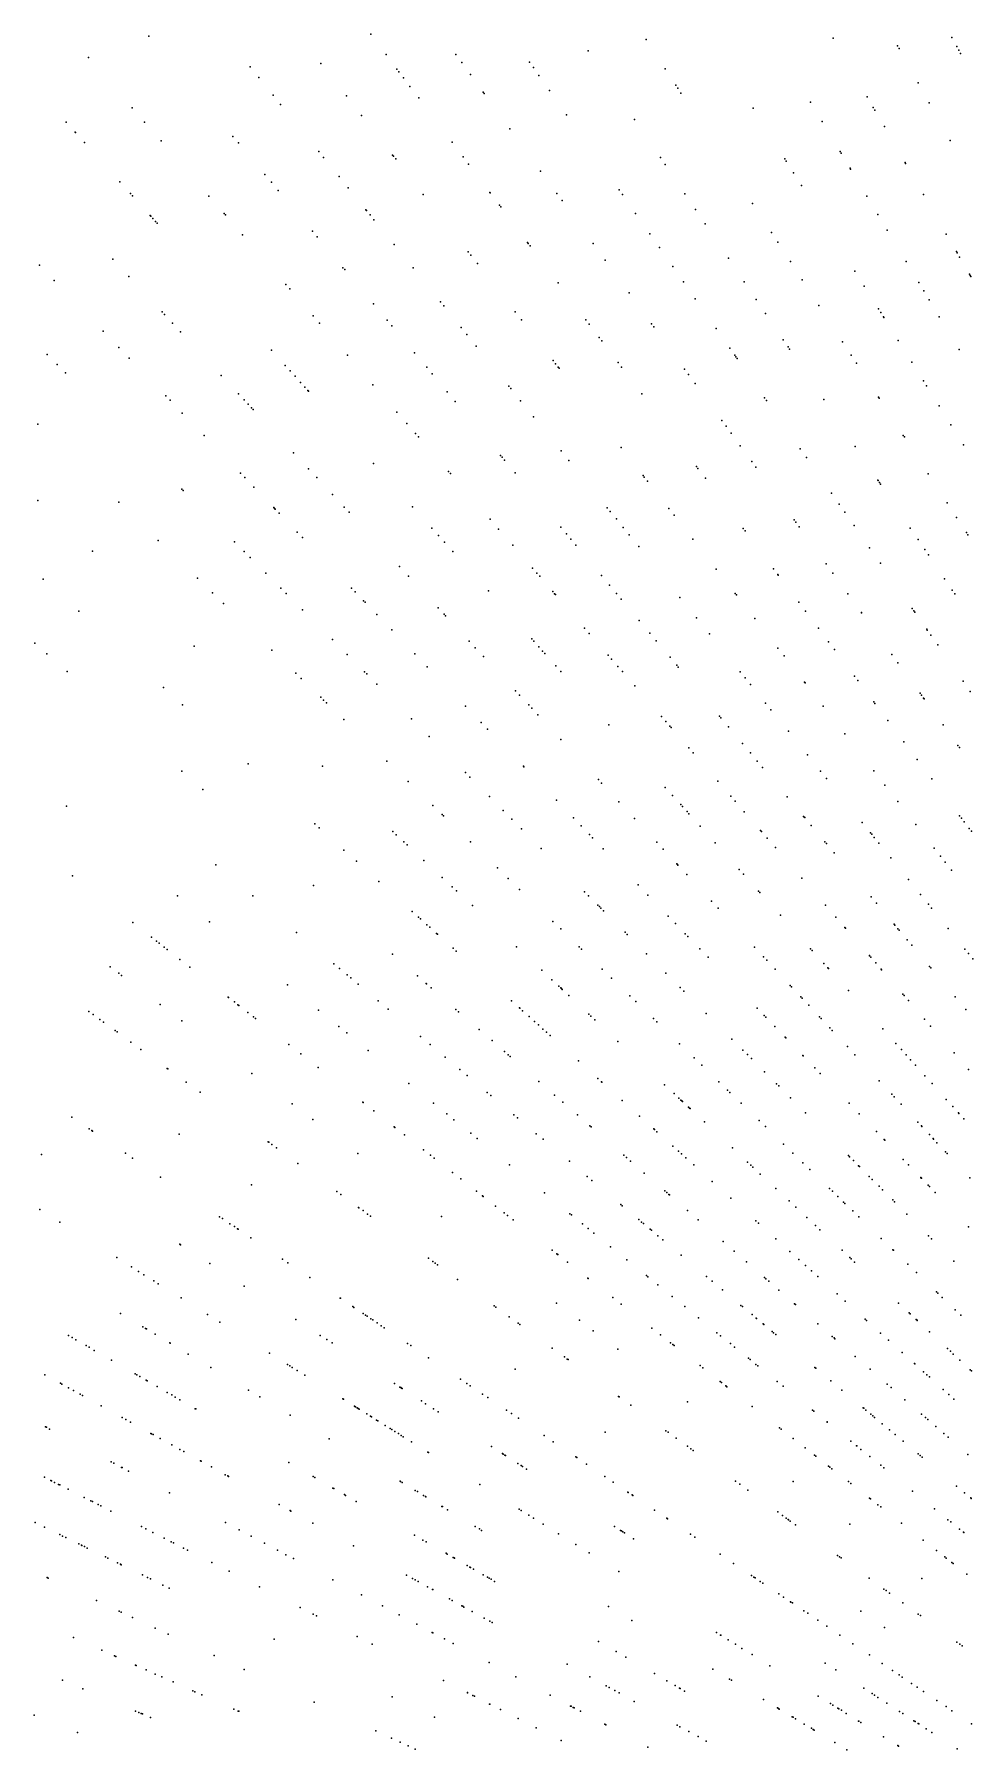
# Model space of a CAD drawing. Header units: metres. Extents: x -4327 to 4266, y -3886 to 3992.
# Drawn here: x -164.4 to -97.5, y 64 to 186.4 of the extents above; entities that cross this region are included whole.
import ezdxf

# ---------------------------------------------------------------- set-up
doc = ezdxf.new("R2010")
doc.units = ezdxf.units.M

msp = doc.modelspace()

# ---------------------------------------------------------------- linework, layer by layer
for p in [(-156.25, 186.22, -116.35), (-140.43, 186.36, -129.76), (-107.44, 186.09, -127.29), (-98.97, 186.13, -125.34), (-139.34, 184.91, 2098.26), (-134.36, 184.93, -131.06), (-124.92, 185.19, -120.89), (-120.79, 186, -120.18), (-102.85, 185.54, -125.04), (-102.74, 185.34, -128.83), (-98.62, 185.48, -129.44), (-98.49, 185.24, -124.58), (-98.35, 184.98, -127.99), (-160.56, 184.71, 2092.23), (-149.03, 184.04, -123.85), (-143.98, 184.28, -130.38), (-138.56, 183.87, -123.47), (-138.42, 183.68, -124.96), (-133.93, 184.34, -129.33), (-129.1, 184.37, -120.39), (-128.83, 183.99, -128.46), (-119.43, 183.9, -121.63), (-148.41, 183.28, 2095.27), (-138.09, 183.25, -131.06), (-137.63, 182.64, -124.74), (-133.32, 183.5, 2097.52), (-128.43, 183.41, -129.19), (-118.66, 182.72, -124.13), (-118.53, 182.52, -121.49), (-101.38, 182.89, -122.79), (-147.4, 182.02, -129.74), (-146.86, 181.36, -126.62), (-142.16, 181.96, -124.32), (-137.01, 181.82, 2094.66), (-132.41, 182.24, -128.83), (-132.34, 182.14, -120.26), (-127.69, 182.36, -125.39), (-118.31, 182.17, -121.73), (-109.06, 181.51, -127.16), (-105.02, 181.89, -125.65), (-104.58, 181.14, 2094.33), (-100.59, 181.47, -125.52), (-162.16, 180.1, 2101.57), (-157.44, 181.11, -118.75), (-156.56, 180.1, -129.48), (-141.08, 180.57, -123.37), (-126.47, 180.61, -119.95), (-121.61, 180.29, -132.21), (-113.15, 181.08, -123.67), (-108.23, 180.13, -129.33), (-104.47, 180.94, -131.75), (-161.52, 179.38, -123.74), (-161.49, 179.35, -122.72), (-155.38, 178.75, -127.01), (-150.26, 179.07, -121.61), (-130.5, 179.62, -120.78), (-103.79, 179.78, -131.53), (-99.1, 178.78, -127.19), (-160.84, 178.64, -124.05), (-149.87, 178.61, 2092.05), (-144.13, 177.99, 2096.53), (-143.79, 177.57, -123.01), (-138.87, 177.74, -129.32), (-138.81, 177.67, 2095.66), (-138.65, 177.47, -125.88), (-134.63, 178.66, 2100.87), (-133.84, 177.61, -122.72), (-119.76, 177.56, -124.04), (-110.9, 177.47, -126.91), (-106.95, 178, -128.58), (-106.88, 177.88, 2089.47), (-147.98, 176.35, -122.97), (-133.45, 177.09, 2093.29), (-128.31, 176.6, 2093.4), (-119.43, 177.07, -126.04), (-110.79, 177.31, -128.2), (-110.27, 176.47, -129.79), (-106.24, 176.81, -124.63), (-106.2, 176.74, 2099.4), (-102.31, 177.21, -130.6), (-102.28, 177.15, -131.18), (-158.32, 175.84, 2091.91), (-147.51, 175.8, -124.85), (-147.03, 175.22, -130.82), (-142.69, 176.21, -126.73), (-142.04, 175.4, -129.08), (-131.93, 175.07, -126.8), (-131.9, 175.04, 2090.79), (-122.72, 175.26, 2096.11), (-109.71, 175.57, -127.72), (-157.57, 175, -123.16), (-157.42, 174.83, -124.68), (-151.97, 174.82, 2099.26), (-140.77, 173.84, -122.96), (-136.68, 174.94, -123.93), (-131.25, 174.18, -120.66), (-131.16, 174.05, -121.97), (-127.15, 175.01, -130.71), (-126.78, 174.5, -122.89), (-122.48, 174.92, -132.39), (-118.03, 174.98, -129.74), (-117.27, 173.86, -128.12), (-113.19, 174.29, 2092.46), (-105.03, 174.8, -130.3), (-101, 174.94, -125.85), (-156.16, 173.44, 2094.04), (-156.12, 173.39, 2093.54), (-155.97, 173.22, 2101.86), (-155.78, 173.01, -127.64), (-155.67, 172.89, 2097.89), (-150.89, 173.58, -124.96), (-150.8, 173.48, -123.1), (-140.73, 173.79, -119.92), (-140.48, 173.48, 2096.4), (-140.2, 173.13, 2092.17), (-121.54, 173.58, -127.4), (-116.58, 172.84, -125.81), (-104.25, 173.51, -125.18), (-149.57, 172.06, -121.3), (-144.58, 172.31, -123.8), (-144.25, 171.91, -129.32), (-138.76, 171.36, 2092.41), (-129.24, 171.51, -129.44), (-129.19, 171.44, 2103.07), (-124.56, 171.44, -129.31), (-120.52, 172.12, -123.54), (-111.85, 172.23, -124.69), (-111.4, 171.54, -126.03), (-103.58, 172.38, -127.27), (-99.37, 172.11, -123.06), (-158.82, 170.31, 2099.88), (-133.48, 170.85, -127.95), (-133.29, 170.6, -123.5), (-129.06, 171.26, -121.56), (-123.7, 170.25, -122.5), (-119.84, 171.15, -129.37), (-114.92, 170.38, -119.03), (-110.49, 170.14, 2088.92), (-102.23, 170.14, -124.86), (-98.65, 170.87, 2090.96), (-98.59, 170.76, -125.54), (-98.42, 170.46, -122.33), (-164.06, 169.88, 2098.25), (-157.68, 169.09, 2095.28), (-142.41, 169.71, 2102.36), (-142.29, 169.58, -127.08), (-137.41, 169.69, -126.3), (-132.82, 170, 2090.9), (-118.89, 169.8, -125.86), (-105.89, 169.46, 2093.23), (-97.72, 169.25, -125.94), (-97.66, 169.16, 2094.41), (-97.62, 169.08, 2093.42), (-163.01, 168.8, -119.32), (-146.49, 168.52, -126.73), (-146.21, 168.19, -123.93), (-127.07, 168.62, 2091.12), (-121.99, 167.91, 2089.72), (-118.13, 168.7, 2096.91), (-113.79, 168.71, -130.97), (-109.65, 168.84, -127.41), (-105.23, 168.4, -122.36), (-101.33, 168.64, -121.53), (-100.98, 168.06, -126.34), (-155.32, 166.56, -122.29), (-140.23, 167.12, -127.63), (-135.46, 167.28, -124.67), (-135.22, 166.98, 2093.75), (-130.13, 166.56, -125.36), (-117.28, 167.49, -120.82), (-112.93, 167.43, -119.18), (-108.46, 167.02, -129.87), (-104.22, 166.78, -132.26), (-104.05, 166.52, -126.83), (-100.59, 167.41, 2094.16), (-155.15, 166.38, -123.28), (-154.57, 165.75, -129.95), (-144.54, 166.28, 2101.73), (-144.09, 165.76, -126.09), (-139.26, 165.96, -121.72), (-138.92, 165.56, -125.17), (-133.97, 165.43, -123.29), (-129.68, 165.99, -129.48), (-125.09, 166, -126.83), (-124.84, 165.67, -127.51), (-120.4, 165.71, -131.2), (-120.24, 165.5, 2094.53), (-115.79, 165.36, 2090.53), (-112.26, 166.43, -126.9), (-103.86, 166.21, -125.08), (-103.82, 166.15, -125.64), (-99.87, 166.2, -130.1), (-159.51, 165.18, -122.49), (-158.4, 164.02, 2097.89), (-154, 165.14, -126.86), (-133.58, 164.95, 2090.75), (-132.9, 164.12, -126.66), (-124.13, 164.73, -121.72), (-123.94, 164.48, -119.28), (-111, 164.56, -124.86), (-110.66, 164.06, 2097.18), (-106.78, 164.43, -130.92), (-102.8, 164.51, 2079.97), (-163.52, 163.52, -122.07), (-162.81, 162.81, 2097.15), (-157.66, 163.26, 2098.76), (-147.51, 163.83, -122.59), (-142.1, 163.47, -127.82), (-137.3, 163.63, -127.48), (-127.42, 163.09, -120.02), (-127.24, 162.86, 2092.57), (-122.79, 162.94, 2100.87), (-114.81, 163.96, -121.69), (-114.46, 163.47, -126.45), (-114.38, 163.35, -130.82), (-114.28, 163.22, -124.13), (-110.55, 163.9, -120.93), (-106.15, 163.46, -123.05), (-105.79, 162.9, -124.11), (-101.84, 162.97, 2097.72), (-98.46, 163.86, -123.33), (-162.21, 162.21, -116.97), (-151.09, 162.02, -121.15), (-146.54, 162.74, 2100.11), (-146.17, 162.34, 2094.89), (-145.83, 161.96, -121.97), (-136.43, 162.6, -123.86), (-136.04, 162.13, -124.9), (-127.06, 162.62, -126.39), (-127, 162.55, 2088.59), (-122.54, 162.61, -122.27), (-118.04, 162.47, -130.03), (-117.77, 162.09, -123.76), (-101, 161.64, -120.04), (-155.05, 160.56, 2096.15), (-149.87, 160.71, 2096.26), (-145.44, 161.52, -121.49), (-145.13, 161.18, -128.8), (-144.91, 160.94, -121.36), (-144.87, 160.89, -121.48), (-140.27, 161.36, -123.67), (-134.98, 160.86, -127.66), (-130.58, 161.25, 2089.22), (-130.44, 161.08, -120.5), (-121.1, 160.71, -125.21), (-117.29, 161.44, -131.53), (-112.34, 160.43, -125.75), (-104.2, 160.46, 2101.06), (-104.17, 160.41, -125.47), (-100.78, 161.28, -119.77), (-154.75, 160.25, -119.93), (-153.88, 159.34, -124.29), (-149.47, 160.29, -120.79), (-149.17, 159.97, -124.14), (-148.94, 159.71, -128.24), (-148.82, 159.59, -126.54), (-138.56, 159.4, -131.41), (-134.4, 160.17, 2093.59), (-129.74, 160.22, -126.26), (-112.2, 160.23, 2097.4), (-108.12, 160.3, -129.12), (-99.89, 159.86, -119.15), (-164.18, 158.55, 2099.88), (-137.86, 158.59, -121.55), (-128.82, 159.07, -131.42), (-115.38, 158.81, -120.81), (-115.08, 158.39, -125.4), (-114.73, 157.91, 2092.92), (-99.04, 158.5, -120.72), (-152.31, 157.73, -125.72), (-137.24, 157.88, -123.15), (-137.02, 157.63, -123.72), (-122.56, 156.87, -122.51), (-114.07, 157.01, 2093.27), (-109.79, 156.79, -125.72), (-105.87, 156.96, 2091.7), (-102.44, 157.74, -125.75), (-102.36, 157.63, -126.4), (-98.14, 157.06, 2097.09), (-145.94, 156.5, -120.84), (-140.23, 155.74, 2087), (-131.17, 156.32, -131.02), (-131.06, 156.19, -120.33), (-130.88, 155.98, 2096.64), (-126.85, 156.65, -118.36), (-126.29, 155.96, 2090.14), (-117.19, 155.52, -124.73), (-113.25, 155.87, -122.38), (-112.95, 155.47, -125.47), (-109.35, 156.17, -126.41), (-149.73, 155.05, -124.68), (-149.42, 154.73, 2095.99), (-144.86, 155.35, -131.84), (-144.28, 154.73, -122.07), (-134.89, 155.17, -126.69), (-134.75, 155.02, -121.22), (-130.13, 155.08, -129.36), (-121, 154.87, -131.55), (-120.92, 154.77, -130.39), (-120.69, 154.47, 2089.58), (-117.09, 155.38, -123.13), (-116.56, 154.68, -124.51), (-104.25, 154.56, -125.97), (-104.25, 154.55, -127.75), (-104.23, 154.52, 2097.48), (-104.14, 154.39, -126.28), (-104.06, 154.27, -127.82), (-100.66, 155.01, 2092.85), (-164.18, 153.1, -123.56), (-153.91, 153.91, -124.49), (-153.82, 153.82, 2097.25), (-148.77, 154.05, 2098.1), (-143.17, 153.53, 2090.49), (-107.57, 153.62, -119.26), (-158.41, 152.98, 2100.74), (-147.35, 152.59, -124.09), (-147.3, 152.53, -127.65), (-147.25, 152.49, -128.24), (-146.97, 152.19, 2084.04), (-142.33, 152.63, -121.02), (-141.98, 152.26, -125.32), (-137.44, 152.64, -121.22), (-123.56, 152.58, -125), (-123.34, 152.31, -130.57), (-122.91, 151.78, -126.15), (-119.16, 152.52, -125.17), (-118.79, 152.05, 2093.63), (-107.01, 152.83, -127.1), (-106.62, 152.26, -127.23), (-99.32, 152.94, -123.95), (-98.64, 151.89, -121.8), (-145.68, 150.85, -128.12), (-136.07, 151.12, -120.75), (-135.6, 150.59, -126.24), (-131.92, 151.76, -122.1), (-131.32, 151.06, 2096.72), (-126.88, 151.2, 2104.01), (-126.86, 151.19, -123.85), (-126.47, 150.72, -124.82), (-122.42, 151.17, -130.51), (-121.99, 150.64, -126.11), (-113.86, 151.1, -126.34), (-113.73, 150.93, -126.2), (-110.23, 151.72, -126.57), (-110.11, 151.56, -121.44), (-109.86, 151.21, 2090.41), (-105.95, 151.31, 2091.61), (-101.94, 151.13, -128.01), (-97.94, 150.81, -127.6), (-97.83, 150.64, -127.9), (-160.29, 149.48, 2101.85), (-155.59, 150.25, 2096.37), (-150.15, 150.15, -122.21), (-149.45, 149.45, -116.33), (-145.29, 150.45, -128.56), (-135.18, 150.13, -129.56), (-134.57, 149.46, -128.2), (-130.3, 149.9, 2092.6), (-126.16, 150.35, -130.6), (-126.15, 150.35, 2092.06), (-125.8, 149.92, -130.54), (-121.31, 149.81, 2091.64), (-117.46, 150.34, -126.2), (-104.84, 149.72, -127.76), (-101.39, 150.32, 2092.16), (-100.9, 149.59, -127.6), (-149.03, 149.03, -126.87), (-138.38, 148.39, 2101.23), (-128.88, 148.26, -123.42), (-115.8, 148.21, -126.2), (-111.7, 148.23, -125.85), (-107.95, 148.59, -120.2), (-104.07, 148.63, 2093.65), (-100.65, 149.23, -121.2), (-163.79, 147.48, -123.2), (-152.79, 147.55, -122.09), (-147.91, 147.91, -125.61), (-137.73, 147.7, -117.7), (-128.59, 147.92, -129.65), (-128.38, 147.69, -123.69), (-123.97, 147.74, 2092.63), (-123.39, 147.05, -128.49), (-111.39, 147.82, -122.58), (-111.36, 147.78, 2095.34), (-107.46, 147.91, 2096.29), (-99.49, 147.51, -124.22), (-151.71, 146.51, -117.13), (-150.93, 145.75, -113.4), (-146.85, 146.85, -124.71), (-146.47, 146.47, -117.72), (-141.81, 146.85, 2090.3), (-141.55, 146.58, -119.06), (-140.94, 145.95, -124.41), (-140.84, 145.84, 2087.68), (-132.04, 146.65, -128.99), (-127.44, 146.61, 2095.26), (-127.31, 146.45, -126.7), (-127.25, 146.38, -124.08), (-122.9, 146.47, -126.03), (-122.56, 146.06, -122.27), (-118.37, 146.17, -126.64), (-114.44, 146.47, 2091.76), (-114.35, 146.37, -125.65), (-109.9, 145.84, 2093.8), (-106.39, 146.43, -127.25), (-98.95, 146.71, -122.55), (-98.77, 146.43, -122.6), (-161.26, 145.2, 2092.03), (-145.3, 145.3, 2092.18), (-140, 144.97, -128.47), (-135.63, 145.45, -128.46), (-135.2, 144.98, -128.05), (-135.1, 144.88, -127.8), (-121.28, 144.53, -123.04), (-117.19, 144.72, -126.28), (-117.19, 144.72, -127.17), (-113.04, 144.68, -126.56), (-109.42, 145.21, -126.5), (-105.42, 145.1, -127.41), (-105.41, 145.09, -122.18), (-101.81, 145.4, -127.85), (-101.69, 145.23, -127.71), (-101.61, 145.12, -121.83), (-138.92, 143.86, -129.49), (-128.95, 143.22, -125.08), (-125.17, 144, -122.06), (-124.85, 143.62, -126.93), (-120.52, 143.63, -122.56), (-116.27, 143.59, -123.53), (-108.5, 143.98, -121.67), (-100.77, 143.91, -123.94), (-100.73, 143.85, 2092.64), (-100.48, 143.5, -127.21), (-164.4, 142.91, -116.97), (-163.54, 142.16, 2089.04), (-153.02, 142.7, -124.56), (-147.48, 142.42, 2087.46), (-143.17, 143.17, -124.61), (-142.11, 142.11, -120.83), (-137.28, 142.16, -119.11), (-133.4, 143.06, -123.35), (-132.97, 142.59, -122.94), (-128.8, 143.05, -123.59), (-128.44, 142.65, 2095.23), (-128.17, 142.35, -121.81), (-128.02, 142.18, -124.47), (-123.49, 142.06, 2092.3), (-120.06, 143.09, 2101.97), (-111.39, 142.57, -127.35), (-110.95, 142.01, -119.07), (-107.77, 143.01, -122.57), (-107.35, 142.46, -127.9), (-103.25, 142.1, 2093.14), (-99.98, 142.79, -122.84), (-162.09, 140.9, -117.9), (-145.78, 140.78, -120.94), (-140.87, 140.87, -128.84), (-136.4, 141.24, -129.58), (-132.38, 141.96, -130.24), (-127.23, 141.31, -124.44), (-126.87, 140.9, -124.82), (-123.25, 141.78, -120.62), (-122.8, 141.26, 2093.4), (-122.48, 140.9, -120.59), (-119.08, 141.92, -126.36), (-118.6, 141.34, -126.58), (-118.49, 141.21, -119.63), (-114.08, 140.88, 2091.66), (-102.82, 141.52, -124.56), (-155.22, 139.76, -129.01), (-145.39, 140.4, -124.24), (-140.72, 140.72, -126.4), (-140, 140, -123.79), (-121.59, 139.87, -125.37), (-113.73, 140.45, -127.2), (-113.34, 139.96, -127.65), (-109.48, 140.13, -128.24), (-109.44, 140.08, -121.39), (-105.92, 140.56, -127.8), (-105.68, 140.25, 2092.64), (-98.18, 140.21, 2094.52), (-153.85, 138.53, -128.19), (-144, 139.06, 2096.97), (-143.79, 138.85, -124.52), (-143.58, 138.66, -116.77), (-133.68, 138.43, -124.6), (-130.1, 139.52, -124.41), (-129.81, 139.2, 2102.9), (-129.16, 138.51, -121.02), (-112.26, 138.63, -122.24), (-108.15, 138.43, -122.22), (-104.54, 138.73, -122.41), (-104.46, 138.62, -123.02), (-101.24, 139.35, 2093.68), (-101.15, 139.22, -123.39), (-100.99, 139, -124.19), (-100.94, 138.94, 2101.49), (-97.66, 139.47, -123.78), (-97.66, 139.47, -123.78), (-142.36, 137.47, -122.99), (-137.53, 137.53, -123.24), (-132.56, 137.27, -123.85), (-128.94, 138.27, -127), (-128.5, 137.8, -124.34), (-123.44, 137.09, -119.87), (-119.69, 137.69, -126.05), (-119.37, 137.32, -127.19), (-115.54, 137.7, -122.46), (-115.45, 137.59, -122.22), (-111.88, 138.16, -122.68), (-103.55, 137.41, 2091.43), (-99.6, 137.09, -123.61), (-136.27, 136.27, -121.37), (-132.09, 136.78, -124.44), (-126.87, 136.05, -121.6), (-119.1, 137, 2094.65), (-119.01, 136.91, 2093.15), (-114.92, 136.95, 2089.37), (-110.64, 136.63, -125.91), (-106.61, 136.46, -123.16), (-102.39, 135.87, -123.11), (-117.73, 135.44, -121.11), (-117.44, 135.1, -126.59), (-113.92, 135.76, -122.16), (-113.35, 135.09, -126.88), (-109.28, 134.95, -123.79), (-101.45, 134.63, -123.54), (-101.45, 134.63, -123.54), (-98.54, 135.62, -123.97), (-98.43, 135.48, 2091.31), (-153.91, 133.79, 2088.07), (-149.17, 134.31, 2090.64), (-143.86, 134.15, 2096.79), (-139.28, 134.5, -130.06), (-133.68, 133.68, -124.76), (-129.54, 134.15, -124.09), (-129.5, 134.1, -124.64), (-112.87, 134.51, -121.88), (-112.48, 134.05, -122.75), (-108.34, 133.78, -122.44), (-104.53, 133.8, -123.57), (-152.41, 132.49, 2091.27), (-137.76, 133.04, -123.26), (-133.35, 133.35, 2096.28), (-124.19, 133.18, -125.23), (-123.96, 132.93, -125.72), (-119.42, 132.63, -126.49), (-115.68, 133.07, -120.83), (-107.91, 133.26, -122.95), (-103.75, 132.79, -124.05), (-100.4, 133.24, -124.22), (-162.14, 131.3, 2089.11), (-136, 131.33, -127), (-131.97, 131.97, -125.67), (-130.99, 130.99, -124.14), (-127.19, 131.71, -117.85), (-122.73, 131.61, -122.16), (-118.91, 132.06, 2090.21), (-118.31, 131.4, -127.95), (-118.18, 131.26, -126.93), (-114.75, 132.01, -121.55), (-114.44, 131.65, -121.79), (-110.73, 131.96, -117.91), (-102.84, 131.62, -123.95), (-144.41, 130.03, -125.37), (-144.1, 129.75, -116.58), (-135.34, 130.69, 2091.3), (-135.24, 130.6, -124.96), (-130.36, 130.36, -125.46), (-125.97, 130.45, -125.44), (-125.42, 129.88, -121.28), (-121.62, 130.42, -126.69), (-117.86, 130.9, -126.73), (-117.73, 130.75, -127.02), (-116.94, 129.87, 2096.23), (-113.78, 130.89, -122.36), (-109.55, 130.56, 2099.59), (-109.53, 130.53, -122.31), (-109.47, 130.47, 2084.05), (-109.01, 129.91, -123.43), (-105.37, 130.12, -124.25), (-101.55, 129.98, -124.65), (-98.42, 130.6, -119.43), (-98.29, 130.44, 2097.15), (-98.1, 130.18, -124.73), (-138.85, 129.48, -123.07), (-138.61, 129.25, -120.81), (-138.06, 128.75, -126.06), (-137.83, 128.53, -118.27), (-133.31, 128.74, -125.37), (-129.68, 129.68, 2102.77), (-124.83, 129.26, -126.48), (-124.61, 129.03, -120.78), (-120.02, 128.71, -120.88), (-120.02, 128.71, -120.88), (-115.86, 128.68, -118.38), (-112.62, 129.56, -121.39), (-112.56, 129.49, 2099.5), (-112.14, 129.01, -122.42), (-108.04, 128.75, -119.54), (-107.92, 128.62, -121.08), (-104.77, 129.38, 2093.39), (-104.69, 129.29, -124.02), (-104.51, 129.06, 2102.7), (-104.19, 128.66, -124.26), (-97.73, 129.7, -125.11), (-97.58, 129.5, -120.05), (-142.34, 128.16, 2090.74), (-141.45, 127.36, -117.14), (-136.65, 127.42, -128.04), (-128.28, 128.28, -125.78), (-123.85, 128.25, -120.61), (-119.58, 128.23, -126.15), (-111.56, 128.33, 2094.86), (-107.37, 127.95, -123.95), (-103.34, 127.61, -125.22), (-100.23, 128.29, -119.58), (-99.78, 127.71, -125.13), (-99.46, 127.3, -120.02), (-161.7, 126.33, 2101), (-151.47, 127.1, 2095.44), (-135.33, 126.2, 2095.34), (-131.38, 126.88, -125.31), (-130.63, 126.14, -122.41), (-118.6, 127.18, -121.69), (-118.55, 127.13, 2098.81), (-118.52, 127.09, -123.17), (-117.88, 126.41, -117.06), (-114.15, 126.77, -121.61), (-113.84, 126.43, -122.26), (-109.67, 126.16, -122.92), (-99.01, 126.73, -120.57), (-154.22, 124.89, 2090.85), (-148.83, 124.88, 2095.51), (-144.52, 125.63, 2090.25), (-139.85, 125.92, -118.24), (-134.63, 125.54, 2097.44), (-134.32, 125.26, -123.37), (-129.81, 125.35, -124.53), (-125.18, 125.18, -126.35), (-124.89, 124.89, -119.06), (-121.36, 125.67, -118.32), (-120.66, 124.94, -121.55), (-112.76, 125.23, -122.78), (-112.76, 125.23, -122.36), (-112.67, 125.13, -122.97), (-102.07, 126.05, -125.37), (-101.21, 124.98, -120.57), (-137.47, 123.78, 2094.6), (-133.17, 124.19, -124.35), (-124.23, 124.23, 2093.64), (-124.12, 124.12, -126.3), (-124.01, 124.01, -120.88), (-123.83, 123.83, -126.87), (-116.12, 124.52, -122.5), (-115.65, 124.02, -121.73), (-107.99, 124.23, -125.1), (-104.74, 124.82, -124.4), (-104.35, 124.36, -120.2), (-100.65, 124.3, -124.61), (-100.42, 124, -120.99), (-157.41, 122.98, 2092.49), (-151.93, 123.03, 2096.15), (-137.02, 123.37, -121.39), (-136.87, 123.24, -121.69), (-136.42, 122.83, -122.15), (-136.22, 122.65, -122.11), (-127.45, 123.07, -126.16), (-126.88, 122.53, -120.73), (-119.21, 123.45, 2100), (-118.7, 122.91, -118.61), (-111.21, 123.51, 2089.9), (-107.26, 123.38, -123.68), (-106.6, 122.63, -123.76), (-106.56, 122.58, -123.44), (-103.1, 122.87, -125.24), (-103.04, 122.8, -117.07), (-102.82, 122.53, -120.06), (-102.73, 122.43, -119.82), (-99.25, 122.56, -122.59), (-156.08, 121.94, -85.54), (-156.08, 121.94, -82.99), (-155.72, 121.66, -84.07), (-155.52, 121.51, -81.43), (-155.17, 121.24, -85.05), (-145.73, 122.28, 2089.11), (-135.73, 122.21, -126.19), (-135.67, 122.16, -123.21), (-130.03, 121.25, -125.72), (-125.57, 121.26, -121.17), (-122.29, 122.29, -121.31), (-122.13, 122.13, 2099.41), (-117.99, 122.18, -122.21), (-117.81, 121.99, -122.58), (-113.05, 121.23, -122.73), (-102.16, 121.75, 2099.99), (-101.84, 121.37, -120.41), (-154.96, 121.07, -79.89), (-154.04, 120.35, -79.42), (-143.06, 120.04, -123.68), (-138.88, 120.73, -116.88), (-134.55, 121.15, -123.2), (-134.33, 120.95, -121.85), (-125.39, 121.09, -126.28), (-120.75, 120.75, -119.64), (-116.95, 121.11, -120.44), (-116.37, 120.51, 2106.6), (-112.41, 120.54, 2101.55), (-112.18, 120.3, -123.18), (-109.06, 121.12, -118.48), (-108.94, 120.99, -119.58), (-108.1, 120.06, -121.67), (-104.86, 120.63, 2096.67), (-104.85, 120.62, -123.12), (-104.76, 120.51, -118.76), (-104.41, 120.11, -123.99), (-98.05, 121.08, -120.16), (-97.8, 120.77, -121.48), (-97.49, 120.39, 2092.27), (-159.02, 119.83, -89.37), (-158.41, 119.37, 2184.76), (-158.2, 119.21, 2099.17), (-153.34, 119.8, -80.29), (-142.66, 119.71, 2095.74), (-142.12, 119.25, -120.55), (-141.86, 119.04, -125.57), (-137.1, 119.18, -122.31), (-128.23, 119.58, -126.15), (-127.51, 118.9, 2091.25), (-123.92, 119.67, -121.4), (-123.25, 119.02, -121.86), (-119.38, 119.38, -120.63), (-111.59, 119.66, -123.92), (-107.82, 119.75, -118.89), (-107.78, 119.7, -118.98), (-104.03, 119.67, -119.83), (-103.99, 119.62, 2094.26), (-100.56, 119.84, 2097.42), (-100.48, 119.75, -120.7), (-150.6, 117.66, -45.72), (-150.57, 117.64, 2098.32), (-146.38, 118.54, -121.23), (-141.33, 118.59, -124.37), (-136.47, 118.64, -121.76), (-136.45, 118.61, -124.47), (-136.12, 118.33, -128.58), (-127.02, 118.45, -120.7), (-126.88, 118.32, -121.41), (-126.83, 118.27, -121.5), (-126.78, 118.22, -121.17), (-126.29, 117.77, 2098.91), (-126.29, 117.77, -121.69), (-121.94, 117.76, -122.25), (-118.35, 118.35, -122.65), (-118.1, 118.1, -120.16), (-110.5, 118.49, -123.13), (-110.42, 118.41, -117.84), (-109.75, 117.69, -118.33), (-109.66, 117.59, 2094.09), (-106.36, 118.13, -123.84), (-102.47, 117.88, -120.46), (-102.38, 117.78, -119.41), (-98.75, 117.68, -121.31), (-160.55, 116.64, -117.26), (-160.23, 116.42, -121.3), (-155.46, 117.15, -124.38), (-150.16, 117.32, -123.82), (-149.91, 117.12, -122), (-149.9, 117.11, -124.79), (-149.84, 117.07, -124.44), (-149.19, 116.56, 2091.7), (-144.15, 116.73, -121.97), (-139.9, 117.39, 2094.05), (-139.19, 116.8, -118.63), (-134.35, 116.79, 2093.95), (-134.16, 116.62, -118.7), (-130.38, 117.39, -120.79), (-129.83, 116.9, -120.98), (-129.79, 116.87, 2094.98), (-129.6, 116.69, -123.6), (-129.14, 116.28, -126.18), (-124.88, 116.46, 2089.53), (-124.72, 116.3, -122.13), (-121.52, 117.35, -119.19), (-116.5, 116.5, -123.66), (-112.87, 116.88, -123.76), (-112.36, 116.35, -120.17), (-109.18, 117.08, 2099.91), (-102.08, 117.43, -119.6), (-97.99, 116.78, -122), (-159.75, 116.06, -118.43), (-159.49, 115.87, -123.26), (-158.67, 115.28, -97.45), (-158.53, 115.18, -97.23), (-153.9, 115.97, -97.59), (-148.79, 116.25, -44.52), (-148.64, 116.13, -124.03), (-142.7, 115.56, 2092.21), (-142.14, 115.11, -128.44), (-132.7, 115.35, -119.78), (-128.75, 115.92, 2091.84), (-128.47, 115.68, -120.98), (-128.16, 115.39, 2096.17), (-127.9, 115.16, 2105.98), (-124.44, 116.04, 2096.11), (-120.25, 116.13, -122.5), (-120.01, 115.89, 2097.88), (-112.25, 116.24, -118.28), (-111.61, 115.58, -124.48), (-108.42, 116.27, 2100.49), (-108.31, 116.15, -124.01), (-107.69, 115.48, -119.46), (-107.51, 115.29, -118.99), (-103.91, 115.41, 2097.51), (-100.92, 116.09, -119.84), (-100.49, 115.6, -120.68), (-157.55, 114.46, -118.1), (-156.82, 113.93, -125.65), (-146.28, 114.29, 2089.02), (-140.61, 113.86, -125.15), (-136.87, 114.85, -126.64), (-136.19, 114.28, 2091.21), (-131.78, 114.56, 2094.48), (-127.63, 114.92, -122.15), (-122.8, 114.51, -122.34), (-118.41, 114.34, 2098.81), (-114.66, 114.66, -123.79), (-113.88, 113.88, -117.75), (-110.87, 114.81, -118.44), (-110.85, 114.78, 2093.18), (-110.83, 114.77, -118.94), (-106.43, 114.13, -119.41), (-102.97, 114.36, -118.55), (-102.58, 113.92, -120.92), (-145.42, 113.61, -122.51), (-144.17, 112.64, -117.61), (-135.11, 113.37, -120.3), (-130.9, 113.79, -123.21), (-130.62, 113.55, -121.12), (-130.48, 113.42, 2101.4), (-125.62, 113.11, -121.2), (-117.36, 113.34, -123.29), (-116.81, 112.8, -118.46), (-113.56, 113.56, -118.36), (-113.28, 113.28, -118.89), (-109.61, 113.51, 2100.08), (-109.58, 113.48, 2099.58), (-108.76, 112.63, 2099.17), (-105.89, 113.55, -119.21), (-102.23, 113.54, -119.97), (-101.92, 113.19, -120.55), (-101.57, 112.8, -121.21), (-98.82, 113.68, 2096.6), (-154.96, 112.58, 2090.74), (-154.91, 112.55, -128.77), (-153.59, 111.59, 2097.43), (-148.91, 112.21, -128.15), (-137.71, 111.51, -120.44), (-134.07, 112.5, -120.08), (-133.56, 112.07, -120.6), (-128.44, 111.65, -121.74), (-124.23, 111.86, -122.08), (-123.96, 111.61, -119.6), (-123.95, 111.6, -118.76), (-119.47, 111.41, -123.44), (-115.59, 111.62, -123.23), (-112.34, 112.34, 2099.25), (-111.48, 111.48, 2098.34), (-108.36, 112.21, -120.31), (-104.17, 111.7, 2093.94), (-104.15, 111.69, -120.46), (-100.9, 112.06, 2098.84), (-100.39, 111.49, -120.61), (-97.79, 112.49, -120.63), (-152.61, 110.88, -125.37), (-141, 110.16, 2091.11), (-132.12, 110.86, -118.05), (-131.86, 110.65, -121.16), (-127.33, 110.68, -121.66), (-126.73, 110.16, -118.47), (-122.49, 110.29, -122.73), (-118.79, 110.78, 2100.48), (-118.46, 110.46, 2094.5), (-118.3, 110.31, -123.49), (-118.25, 110.27, -123.16), (-118.2, 110.22, -123.25), (-114.97, 111.02, -123.54), (-114.81, 110.87, -118.44), (-111.33, 111.33, -119.65), (-110.49, 110.49, -121.19), (-103.26, 110.73, -119.69), (-103.08, 110.54, -120.83), (-99.38, 110.37, 2099.25), (-161.76, 109.11, 2092.17), (-146.03, 110.04, -40.38), (-144.56, 108.93, -120.59), (-140.98, 110.15, 2104.41), (-140.21, 109.54, -125.53), (-135.95, 110.09, -125.43), (-135.01, 109.33, -119.75), (-130.22, 109.27, -122.02), (-129.96, 109.05, -121.64), (-125.69, 109.26, 2094.14), (-121.26, 109.18, 2095.16), (-117.76, 109.81, -123.62), (-117.69, 109.75, 2095.83), (-117.65, 109.71, -118.42), (-114.01, 110.1, -119.5), (-109.42, 109.42, -119.48), (-106.31, 110.09, -120.04), (-105.58, 109.33, -120.96), (-102.6, 110.02, 2093.85), (-98.91, 109.85, -117.38), (-98.51, 109.4, -116.12), (-98.47, 109.37, -117.39), (-98.13, 108.98, -117.24), (-160.52, 108.27, -121.8), (-160.33, 108.14, 2098.36), (-160.27, 108.1, 2097.61), (-154.09, 107.89, -129.28), (-138.76, 108.41, -125.1), (-138.71, 108.37, -125.19), (-138.03, 107.84, -120.31), (-134.5, 108.92, -120.69), (-133.3, 107.95, -121.15), (-128.62, 107.92, 2096.79), (-124.8, 108.49, -122.85), (-124.7, 108.4, -122.61), (-120.24, 108.27, 2107.3), (-120.19, 108.22, 2091.51), (-120.01, 108.06, -123.01), (-116.63, 108.76, -124.39), (-112.73, 108.87, -119.78), (-112.28, 108.43, 2092.69), (-104.36, 108.07, -119.56), (-101.4, 108.74, 2101.5), (-101.15, 108.47, -121.92), (-101.12, 108.44, 2095.76), (-100.58, 107.86, -120.97), (-157.93, 106.52, -121.14), (-147.74, 107.34, -122.67), (-147.7, 107.31, -124.09), (-147.48, 107.15, -124.05), (-147.16, 106.92, 2098.88), (-141.34, 106.51, -121.64), (-136.67, 106.78, -125.36), (-132.83, 107.57, -121.57), (-128.13, 107.52, -119.38), (-118.87, 107.03, -123.78), (-118.47, 106.67, -119.52), (-118.26, 106.48, -118.23), (-114.63, 106.9, 2086.12), (-110.98, 107.17, -119.66), (-110.32, 106.54, -120.03), (-103.81, 107.5, -120.54), (-103.76, 107.45, -121.03), (-100.32, 107.58, -117.47), (-100.28, 107.53, -117.15), (-100.04, 107.28, -121.93), (-99.43, 106.62, -121.45), (-99.31, 106.5, -117.72), (-163.91, 106.44, -129.59), (-157.42, 106.18, 2097.92), (-145.62, 105.8, -116.68), (-136.17, 106.39, -121.07), (-135.91, 106.18, -118.05), (-130.54, 105.71, -121.83), (-126.26, 105.95, -122.31), (-122.38, 106.38, -122.96), (-122.19, 106.22, 2093.75), (-121.9, 105.96, -117.95), (-117.96, 106.21, -117.52), (-117.39, 105.7, -118.97), (-113.55, 105.89, -118.8), (-113.32, 105.67, -119.63), (-113.17, 105.53, -119.48), (-113.17, 105.53, -119.07), (-109.61, 105.85, -120.87), (-109.11, 105.37, 2095.27), (-106.36, 106.36, -121.33), (-106.27, 106.27, -119.48), (-106, 106, -119.97), (-105.63, 105.63, 2095.18), (-105.57, 105.57, -116.71), (-102.45, 106.09, -116.99), (-102.08, 105.71, 2093.35), (-102.07, 105.7, 2093.1), (-155.42, 104.83, -125.78), (-148.93, 104.28, 2097.89), (-134.6, 105.16, 2104.33), (-134, 104.69, -121.08), (-124.98, 104.87, -122.88), (-124.65, 104.59, -118.42), (-120.92, 105.11, 2101.65), (-116.07, 104.51, -119.24), (-112.64, 105.04, -119.59), (-104.87, 104.87, 2096.26), (-104.65, 104.65, -121.53), (-104.17, 104.17, 2098.59), (-101.2, 104.79, -117.25), (-101.18, 104.77, -122.01), (-101.15, 104.75, -117.33), (-100.66, 104.24, -118.2), (-100.57, 104.15, -118.75), (-97.7, 104.77, 2089.6), (-142.86, 103.79, 2090.56), (-142.57, 103.58, -124.47), (-132.89, 103.82, 2091.71), (-132.46, 103.49, -120.8), (-132.41, 103.45, -120.89), (-128.04, 103.69, -121.98), (-122.59, 102.86, -122.45), (-119.46, 103.85, -118.94), (-119.31, 103.72, -118.79), (-119.17, 103.59, -119.05), (-119.12, 103.55, -122.83), (-114.75, 103.32, -119.09), (-111.54, 104.01, -120.3), (-110.58, 103.12, -121.15), (-107.7, 104, 2099.92), (-107.5, 103.81, -120.54), (-107.12, 103.44, -116.8), (-106.7, 103.03, -121.52), (-106.61, 102.95, -117.29), (-103.92, 103.92, -121.21), (-103.19, 103.19, -117.32), (-103.06, 103.06, -117.96), (-100.17, 103.73, 2103.31), (-164.04, 102.51, -122.57), (-162.62, 101.62, -127.9), (-151.21, 101.99, -121.22), (-151.01, 101.86, -127.77), (-141.3, 102.66, -124.51), (-141.27, 102.64, -120.22), (-140.98, 102.43, -38.68), (-140.65, 102.19, -119.56), (-140.44, 102.04, -119.94), (-135.39, 102.02, -122.67), (-131.52, 102.75, -122.03), (-130.91, 102.28, -119.25), (-130.67, 102.09, -117.53), (-130.27, 101.78, 2093.23), (-126.22, 102.21, -123.44), (-126.12, 102.13, -123.2), (-122.49, 102.78, -122.62), (-121.31, 101.79, -118.86), (-121.11, 101.62, -123.31), (-117.84, 102.44, 2093.43), (-117.08, 101.78, -118.97), (-112.95, 101.7, -118.95), (-110.1, 102.67, 2095.35), (-109.33, 101.95, -116.86), (-106.05, 102.41, -118.26), (-105.62, 101.99, -121.77), (-102.19, 102.19, -117.88), (-150.48, 101.5, 2094.4), (-150.16, 101.29, -127.49), (-149.93, 101.13, -128.33), (-149.89, 101.1, -125.79), (-148.98, 100.49, -99.68), (-125.32, 101.48, -118.31), (-124.93, 101.16, -123.56), (-124.51, 100.83, -123.84), (-120.98, 101.51, 2101.83), (-120.5, 101.11, 2093.6), (-120.4, 101.03, -118.77), (-119.94, 100.64, 2099.17), (-112.78, 101.54, 2096.26), (-111.54, 100.43, -120.53), (-108.71, 101.38, -116.73), (-108.39, 101.07, -117.29), (-104.01, 100.44, -117.8), (-100.64, 100.64, -118.18), (-100.42, 100.42, -118.57), (-97.8, 101.27, -119.25), (-154.04, 100.04, -125.57), (-153.99, 100, -126.12), (-127.5, 99.61, 2092.25), (-127.16, 99.35, -117.31), (-127.11, 99.31, -117.4), (-127.09, 99.29, -119.54), (-123.32, 99.86, -118.83), (-119.59, 100.35, -118.92), (-118.29, 99.26, -119.49), (-115.3, 100.23, -119.16), (-114.5, 99.54, 2095.77), (-110.53, 99.52, -120.24), (-106.81, 99.6, -121.53), (-103.18, 99.64, 2092.34), (-103.14, 99.6, 2091.34), (-158.55, 99.08, 2103.96), (-157.49, 98.41, -68.68), (-156.99, 98.1, -26.48), (-151.91, 98.65, -123.98), (-146.72, 98.97, 2095.29), (-146.34, 98.71, -96.65), (-136.31, 99.04, -120.25), (-135.99, 98.8, -120.8), (-135.83, 98.69, -121.08), (-135.67, 98.57, 2094.3), (-126.4, 98.75, -118.62), (-122.16, 98.92, 2107.4), (-113.62, 98.77, -119.56), (-109.89, 98.95, -120.89), (-109.41, 98.52, -120.49), (-109.41, 98.51, -116.52), (-108.98, 98.13, -119.22), (-106.26, 99.09, -117.72), (-106.15, 98.99, -121.45), (-105.91, 98.76, -121.45), (-102.11, 98.61, -117.47), (-101.51, 98.02, -118.47), (-98.83, 98.83, -118.52), (-156.61, 97.86, 2091.11), (-155.9, 97.42, -104.07), (-155.59, 97.22, -103.21), (-149.45, 97.05, -123.4), (-144.78, 97.66, -121.51), (-134.23, 97.52, -118.69), (-124.95, 97.62, -123.12), (-124.92, 97.6, 2094.51), (-120.77, 97.8, -119.44), (-120.66, 97.71, -119.21), (-119.95, 97.14, -119.98), (-116.48, 97.74, -120.07), (-116.08, 97.4, -119.53), (-115.33, 96.77, -119.15), (-112.33, 97.65, -121.68), (-112.24, 97.57, -121.44), (-112.04, 97.39, -121.76), (-111.31, 96.76, -117.38), (-108.54, 97.73, -121.13), (-153.96, 96.2, -66.24), (-142.61, 96.19, -42.74), (-142.59, 96.18, -120.92), (-141.7, 95.58, -46.95), (-141.63, 95.53, -115.57), (-131.62, 95.63, -122.25), (-131.51, 95.55, -121.59), (-127.17, 95.83, -122.67), (-123.17, 96.23, -118.25), (-122.56, 95.75, -119.27), (-118.93, 96.31, -119.63), (-118.03, 95.58, 2098.01), (-114.02, 95.67, -116.48), (-113.92, 95.59, 2102), (-110.19, 95.79, -117.24), (-110.12, 95.73, -121.69), (-107.16, 96.49, -117.09), (-106.59, 95.97, -117.25), (-102.78, 95.84, -118.38), (-100.08, 96.64, -118.5), (-99.98, 96.55, 2094.39), (-99.66, 96.24, -119.18), (-158.27, 95.1, 2103.91), (-152.07, 95.02, -129.61), (-151.19, 94.47, -29.78), (-145.77, 94.66, -80.99), (-140.98, 95.09, -46.31), (-140.81, 94.98, -102.25), (-140.69, 94.9, -120.7), (-140.43, 94.72, -44.94), (-140.29, 94.63, -43.62), (-139.98, 94.42, -78.01), (-130.55, 94.85, -117.31), (-129.92, 94.4, 2091.59), (-129.79, 94.3, -116.89), (-125.55, 94.61, -108.04), (-117.05, 94.79, -120.28), (-113.23, 95.01, -121.37), (-112.94, 94.76, -120.25), (-112.91, 94.74, 2099.58), (-112.44, 94.35, -117.08), (-112.39, 94.3, -117.16), (-108.54, 94.35, -118.75), (-105.15, 94.68, -118.01), (-105.06, 94.6, -116.99), (-102.03, 95.15, -118.04), (-101.94, 95.06, -118.19), (-101.52, 94.67, -118.49), (-101.47, 94.63, -117.78), (-101.45, 94.6, 2090.15), (-98.74, 95.35, -119.52), (-98.34, 94.97, -115.93), (-162, 93.53, -121.4), (-161.72, 93.37, -122.8), (-161.47, 93.22, -121.88), (-156.69, 94.15, -63.45), (-156.49, 94.03, -63.36), (-156.43, 94, -62.78), (-155.8, 93.61, -61.87), (-144.03, 93.53, -81.28), (-143.57, 93.24, -80.68), (-139.68, 94.22, -42.45), (-139.47, 94.07, -121.04), (-124.56, 93.86, -107.19), (-120.37, 94.04, 2094.19), (-119.77, 93.57, -119.35), (-115.73, 93.72, -121.2), (-115.47, 93.51, -116.81), (-111.79, 93.8, 2095.17), (-111.69, 93.72, -120.66), (-111.54, 93.59, -116.54), (-107.52, 93.46, -117.63), (-107.38, 93.35, 2092.17), (-107.32, 93.29, -117.94), (-104.06, 93.7, -117.43), (-103.49, 93.18, -117.96), (-100.58, 93.79, -119.22), (-160.73, 92.8, 2101.57), (-160.52, 92.68, -58.94), (-160.15, 92.46, -108.19), (-154.77, 93, -29.76), (-154.74, 92.98, -59.26), (-153.45, 92.2, 2105.65), (-147.66, 92.27, -28.89), (-143.19, 92.99, -79.9), (-137.81, 92.95, -117.82), (-137.58, 92.8, -43.26), (-136.31, 91.94, -121.18), (-127.48, 92.62, -122.35), (-126.62, 91.99, -118.41), (-126.41, 91.84, -118.75), (-126.35, 91.8, -118.42), (-122.8, 92.54, -119.93), (-119.05, 93.01, -120.51), (-118.89, 92.89, -119.14), (-118.79, 92.81, -119.31), (-114.77, 92.94, -116.75), (-114.48, 92.7, 2098.34), (-113.49, 91.91, -121.93), (-113.37, 91.8, -117.8), (-105.87, 92.03, -118.3), (-102.53, 92.32, -118.69), (-99.29, 92.59, -115.51), (-99.08, 92.4, -119.27), (-98.88, 92.2, -115.79), (-163.67, 90.72, -110.85), (-158.93, 91.76, -107.63), (-157.24, 90.78, -55.13), (-157.11, 90.71, -54.76), (-156.9, 90.59, -122.13), (-151.84, 91.23, -27.41), (-146.36, 91.46, -80.65), (-146.21, 91.36, 2095.67), (-146.03, 91.25, -79.1), (-145.67, 91.03, 2101.99), (-145.14, 90.69, -80.77), (-130.12, 91.11, -109.17), (-116.94, 91.37, -119.44), (-116.74, 91.21, 2094.02), (-112.95, 91.46, -121.21), (-112.82, 91.36, 2100.74), (-108.74, 91.24, -117.86), (-108.69, 91.2, -117.15), (-104.81, 91.11, 2092.65), (-101.64, 91.52, -115.47), (-101.61, 91.49, 2094.79), (-100.99, 90.93, -115.36), (-100.75, 90.72, -116.11), (-100.58, 90.57, -119.42), (-98.41, 91.77, -115.37), (-97.66, 91.07, 2098.76), (-97.58, 91, -115.16), (-162.56, 90.11, -109.55), (-162.47, 90.06, -104.23), (-161.98, 89.79, -104.71), (-161.63, 89.59, 2092.61), (-156.46, 90.33, -53.78), (-156.38, 90.29, -53.22), (-155.67, 89.88, -122.89), (-154.95, 89.46, -121.9), (-149.15, 89.62, 2101.06), (-138.73, 90.09, -124.86), (-138.35, 89.84, -122.97), (-138.29, 89.81, -123.48), (-138.23, 89.77, -123.15), (-138.18, 89.73, -123.66), (-134.03, 90.41, -119.43), (-133.57, 90.09, 2098.32), (-133.34, 89.94, -117.19), (-133.33, 89.93, -121.81), (-115.51, 90.24, -120.5), (-115.5, 90.24, -116.13), (-115.4, 90.16, -116.29), (-115.1, 89.92, -116.77), (-115.05, 89.89, -116.85), (-115.03, 89.87, -121.61), (-111.44, 90.24, 2091.59), (-111.01, 89.9, -117.56), (-107.61, 90.29, -117.68), (-106.82, 89.63, -118.51), (-103.6, 90.06, -118.74), (-103.31, 89.8, -119.19), (-99.6, 89.68, -119.03), (-161.17, 89.34, -122.91), (-160.99, 89.24, -52.83), (-159.66, 88.5, -54.45), (-154.63, 89.28, -33.95), (-154.38, 89.13, -125.04), (-154.04, 88.93, -33.52), (-152.95, 88.3, -32.09), (-152.9, 88.28, -32.37), (-148.35, 89.14, 2103.64), (-142.43, 89, -76.37), (-142.38, 88.97, -75.9), (-141.58, 88.47, -49.9), (-141.57, 88.46, -51.68), (-141.52, 88.43, -81), (-141.4, 88.36, -56.35), (-141.33, 88.31, -50.9), (-141.26, 88.27, -53.67), (-136.82, 88.85, -46.92), (-136.52, 88.65, -51.57), (-135.95, 88.29, -52.04), (-132.45, 89.34, -88.73), (-132.08, 89.09, -117.15), (-130.75, 88.19, -122.18), (-122.75, 89.18, -119.28), (-122.7, 89.15, -120.17), (-122.7, 89.15, -119.76), (-121.88, 88.55, 2096.85), (-117.83, 88.79, -116.51), (-113.21, 88.45, -115.76), (-108.92, 88.2, -118.45), (-105.3, 88.36, 2088.48), (-105.26, 88.33, -115.49), (-105.11, 88.19, -118.81), (-102.32, 88.94, -115.73), (-99.2, 89.32, -120), (-98.83, 88.99, -115.67), (-163.63, 87.01, -110.46), (-163.57, 86.97, -124.59), (-158.16, 87.67, -52.33), (-157.9, 87.53, -36.78), (-157.58, 87.35, -51.93), (-146.19, 87.84, -88.72), (-140.72, 87.93, -60.14), (-140.45, 87.76, -120.39), (-140.38, 87.72, -54.43), (-140.02, 87.49, -55.7), (-139.92, 87.43, -54.46), (-139.4, 87.1, -81), (-135.62, 88.07, -51.62), (-130.39, 87.95, -117.38), (-129.9, 87.62, -117.74), (-111.28, 86.94, 2093.24), (-108.82, 88.12, -118.21), (-107.88, 87.36, -118.1), (-107.87, 87.35, -118.49), (-104.76, 87.91, 2095.29), (-104.62, 87.79, -118.4), (-104.49, 87.67, -115.53), (-103.95, 87.22, -117.89), (-101.13, 87.91, -120.19), (-100.85, 87.66, -119.85), (-100.7, 87.54, -120.07), (-100.13, 87.04, -116.03), (-163.35, 86.85, -109.04), (-156.11, 86.54, -35.56), (-156.06, 86.5, -82.91), (-155.96, 86.45, 2097.43), (-155.45, 86.17, -35.51), (-154.63, 85.71, -83.44), (-143.39, 86.16, 2103.61), (-139.04, 86.88, -54.41), (-138.92, 86.81, -58.66), (-138.71, 86.68, -126.86), (-138.46, 86.52, -54.09), (-138.46, 86.52, -57.97), (-138.25, 86.39, -77.49), (-138.11, 86.3, -52.96), (-137.53, 85.94, -75.78), (-137.52, 85.93, -121.71), (-128.06, 86.38, -118.6), (-127.42, 85.94, -119.2), (-123.71, 86.62, -103.79), (-119.38, 86.73, -120.09), (-119.22, 86.62, -119.53), (-118.64, 86.19, -120.81), (-111.15, 86.84, -117.38), (-110.29, 86.17, -117.9), (-106.19, 85.99, 2093.55), (-103.42, 86.78, -116.01), (-103.02, 86.45, 2095.69), (-102.46, 85.98, -119.71), (-99.55, 86.54, 2091.09), (-99.23, 86.26, -115.87), (-158.95, 84.51, -83.05), (-154.05, 85.39, -33.29), (-153.77, 85.24, -123.75), (-152.57, 84.57, -78.41), (-152.53, 84.55, -78.5), (-146.27, 84.45, 2094.95), (-136.35, 85.2, 2094.09), (-136.31, 85.18, -77.05), (-131.81, 85.6, -118.36), (-131.04, 85.1, -118.75), (-130.98, 85.06, -118.02), (-130.87, 84.99, -118.19), (-130.81, 84.95, -118.27), (-125.81, 84.86, 2096.26), (-125.73, 84.81, -118.96), (-117.84, 85.62, -115.67), (-117.59, 85.43, -116.07), (-117.43, 85.32, -116.3), (-109.44, 85.5, 2092.65), (-108.77, 84.98, -119), (-108.67, 84.91, -118.76), (-105.78, 85.66, -119.3), (-105.76, 85.64, 2102.6), (-105.46, 85.4, -115.96), (-104.82, 84.88, -115), (-101.39, 85.08, -116.01), (-101.24, 84.95, -116.23), (-101.1, 84.83, -115.68), (-97.83, 85.04, 2091.24), (-163.71, 83.42, -127.69), (-158.75, 84.41, -35.41), (-158.2, 84.11, -56.12), (-158.17, 84.1, -34.87), (-157.7, 83.85, -55.4), (-151.79, 84.14, -32.12), (-150.81, 83.59, -124.2), (-150.63, 83.5, -124.05), (-150.58, 83.47, -119.37), (-144.54, 83.45, -122.87), (-144.41, 83.38, 2096.88), (-129.93, 84.38, -94.07), (-129.71, 84.24, -118.35), (-129.61, 84.17, -93.26), (-129.33, 83.99, -92.83), (-125.03, 84.33, -119.63), (-123.73, 83.46, -119.59), (-107.77, 84.2, -118.56), (-107.67, 84.12, -118.71), (-107.53, 84.01, -114.69), (-104.05, 84.26, -119.56), (-103.84, 84.09, -115.32), (-163.25, 83.18, -57.39), (-163.2, 83.15, -57.59), (-162.98, 83.04, -125.79), (-162.7, 82.9, -56.86), (-162.62, 82.86, -125.95), (-162.01, 82.55, -55.97), (-154.79, 82.3, -34.92), (-143.14, 82.64, -75.6), (-143.07, 82.6, -75.78), (-142.31, 82.17, -76.47), (-142.23, 82.11, -76.09), (-138.33, 83.12, -80.85), (-138.3, 83.1, -85.28), (-138.18, 83.03, -81.2), (-137.25, 82.47, 2100.41), (-137.1, 82.38, -65.28), (-136.66, 82.11, -68.44), (-136.52, 82.03, -65.61), (-136.5, 82.02, -68.88), (-132.65, 82.89, 2097.17), (-123.14, 83.06, 2099.5), (-122.09, 82.35, -115.64), (-122.06, 82.33, -119.69), (-121.79, 82.15, -120.1), (-121.73, 82.11, -116.6), (-114.42, 83.13, -117.3), (-114.11, 82.91, -117.38), (-113.54, 82.49, -117.05), (-110.29, 83.11, -118.54), (-106.36, 83.1, -119.09), (-106.18, 82.96, -114.77), (-101.78, 82.42, -116.07), (-98.65, 82.77, -116.65), (-98.07, 82.29, -116.73), (-160.87, 81.97, -55.04), (-160.39, 81.72, 2103.81), (-160.28, 81.67, -54.62), (-159.87, 81.46, -39.62), (-159.69, 81.37, -125.86), (-158.96, 80.99, 2098.43), (-146.97, 81.47, -123.85), (-146.19, 81.03, -126.31), (-146.13, 81, -126.4), (-141.46, 81.67, 2097.4), (-135.35, 81.33, -68.81), (-135.32, 81.31, -68.9), (-134.95, 81.09, -67.39), (-129.85, 81.14, -91.26), (-129.69, 81.04, -89.13), (-120.18, 81.06, -116.54), (-111.39, 80.93, 2091.97), (-104.84, 81.91, -115.98), (-104.79, 81.87, -115.67), (-104.25, 81.45, -116.08), (-104.05, 81.29, -115.99), (-100.22, 81.16, -116.44), (-97.63, 81.93, -116.98), (-97.61, 81.9, -114.79), (-164.38, 80.17, 2097.04), (-163.7, 79.84, -119.34), (-156.79, 79.89, -78.06), (-156.47, 79.72, 2092.64), (-150.8, 80.18, -126.02), (-150.78, 80.17, -120.06), (-149.82, 79.66, 2104.67), (-144.56, 80.13, -125.04), (-132.97, 79.89, -71.36), (-132.68, 79.72, -69.07), (-132.52, 79.62, -70.71), (-129.16, 80.71, -88.21), (-128.82, 80.5, -122.67), (-128.14, 80.07, -123.66), (-123.04, 79.9, -120.34), (-122.61, 79.62, -120.18), (-122.55, 79.58, -120.66), (-119.32, 80.48, -120.17), (-119.27, 80.45, -116.7), (-111.06, 80.69, -118.35), (-110.8, 80.5, -118.72), (-110.65, 80.4, -115.47), (-110.64, 80.38, -118.95), (-110.5, 80.28, -114.92), (-110.13, 80.02, -114.29), (-106.26, 80.07, -115.59), (-102.56, 80.13, -116.23), (-99.26, 80.38, -115.57), (-99.06, 80.22, 2093.37), (-98.42, 79.7, -117.13), (-162.62, 79.32, -120.25), (-162.41, 79.21, -82.17), (-162.18, 79.1, -119.64), (-161.26, 78.65, -123.38), (-161.07, 78.56, -113.27), (-161.05, 78.55, -52.6), (-160.86, 78.46, -52.43), (-160.66, 78.36, -112.58), (-155.98, 79.47, -37.36), (-155.16, 79.06, -36.87), (-154.66, 78.8, -75.42), (-154.51, 78.73, -75.79), (-153.79, 78.36, -35.66), (-148.97, 79.21, -73.42), (-148.02, 78.7, -122.71), (-141.66, 78.52, 2094.5), (-137.31, 79.28, -118.6), (-136.71, 78.93, -117.01), (-136.47, 78.79, -116.14), (-127.03, 79.38, -123.28), (-125.81, 78.61, -91.41), (-122.44, 79.51, -120.82), (-122.34, 79.45, -120.18), (-121.68, 79.02, -120.73), (-117.63, 79.34, -116.76), (-117.31, 79.13, -117.23), (-101.03, 78.93, -116.9), (-98.15, 79.48, -114.91), (-98.12, 79.46, 2092.44), (-159.36, 77.73, -126.84), (-159.19, 77.64, -110.48), (-159.19, 77.64, -110.48), (-158.5, 77.3, -75.94), (-158.28, 77.2, 2084.83), (-158.23, 77.17, -77.86), (-153.5, 78.21, -74.63), (-151.76, 77.33, 2098.35), (-147.08, 78.2, 2094.64), (-146.48, 77.88, -122.55), (-145.94, 77.6, -123.78), (-135.06, 77.98, -82.65), (-134.98, 77.93, -82.82), (-134.56, 77.69, -81.59), (-134.49, 77.65, -81.22), (-134.46, 77.63, 2097.01), (-124.85, 78.01, 2097.09), (-115.5, 77.91, -117.88), (-114.55, 77.26, -118.07), (-107.13, 77.83, -115.94), (-106.98, 77.72, -116.15), (-106.88, 77.65, -115.15), (-100.08, 78.19, -117.47), (-99.47, 77.72, -114.98), (-99.38, 77.64, -115.12), (-98.98, 77.33, -115.29), (-98.88, 77.26, -115.43), (-163.52, 76.25, -53.71), (-163.44, 76.21, -54.01), (-156.72, 76.44, -76.1), (-156.35, 76.26, -42.21), (-156.35, 76.25, -75.8), (-156.13, 76.15, -42.15), (-150.53, 76.7, 2095.45), (-143.13, 76.1, 2096.24), (-137.88, 76.43, -119.81), (-137.44, 76.19, 2106.9), (-137.27, 76.09, -71.58), (-137.04, 75.96, -71.56), (-133.55, 77.1, -75.05), (-133.36, 76.99, 2095.35), (-133.32, 76.97, -118.06), (-133.11, 76.85, -84.71), (-132.41, 76.45, -74.31), (-132.11, 76.27, -70.98), (-131.98, 76.2, -70.71), (-131.85, 76.13, -84.23), (-131.6, 75.98, 2099.01), (-122.73, 76.69, 2094.26), (-113.28, 76.41, -117.93), (-113.11, 76.29, 2090.3), (-113.01, 76.22, -119.08), (-112.65, 75.98, -81.6), (-112.64, 75.98, -84.03), (-104.88, 76.2, 2091.49), (-101.11, 76.19, -115.32), (-97.9, 76.49, -116.04), (-155.25, 75.72, 2085.61), (-154.8, 75.5, -40.8), (-148.37, 75.6, 2093.89), (-141.1, 75.02, -118.59), (-136.37, 75.59, -113.74), (-136.02, 75.4, -113.45), (-136.01, 75.39, -74.65), (-134.82, 74.73, -81.26), (-112.45, 75.85, -79.55), (-111.33, 75.09, -118.35), (-110.98, 74.86, -114.65), (-103.82, 75.43, -116.76), (-103.67, 75.32, -116.97), (-103.42, 75.14, -116.94), (-159.99, 74.61, -52.76), (-158.37, 73.85, -113.28), (-158.24, 73.79, -51.36), (-145.47, 74.12, 2096.4), (-144.54, 73.65, 2097.74), (-144.31, 73.53, 2094.5), (-139.6, 74.23, 2104.32), (-138.41, 73.59, 2086.37), (-134.62, 74.62, -81.68), (-133.94, 74.24, 2099.42), (-133.86, 74.2, -77.93), (-133.78, 74.15, -77.57), (-133.19, 73.83, -77.23), (-123.46, 74.18, -94.93), (-110.48, 74.52, -119.14), (-110.46, 74.5, 2094.02), (-110.35, 74.44, -115.14), (-109.54, 73.88, -118.9), (-109.26, 73.7, -115.13), (-105.48, 73.86, -88.5), (-102.47, 74.45, -115.62), (-101.37, 73.65, -114.88), (-101.22, 73.54, -115.09), (-157.43, 73.41, -50.89), (-155.8, 72.65, -44.21), (-154.87, 72.22, -51.58), (-137.14, 72.92, 2097.76), (-136.06, 72.34, -80.81), (-136, 72.31, 2095.85), (-132.34, 73.36, -72.42), (-131.94, 73.14, -72.21), (-131.77, 73.04, -74.35), (-121.81, 73.19, -91.46), (-115.77, 72.34, -107.08), (-108.53, 73.2, -115.76), (-107.9, 72.78, -116.23), (-103.79, 72.68, -87.08), (-103.79, 72.68, -87.08), (-161.64, 71.97, 2094.79), (-159.61, 71.06, 2095.73), (-147.32, 71.85, 2104.63), (-141.39, 72.04, 2096.75), (-140.33, 71.5, 2096.09), (-135.16, 71.87, -81.13), (-134.55, 71.54, -77.59), (-124.18, 71.7, 2091.59), (-115.47, 72.15, -94.95), (-115.46, 72.15, -108.35), (-114.94, 71.82, -108.72), (-114.42, 71.5, -92.79), (-113.95, 71.2, -97.9), (-106.96, 72.15, -116.75), (-106.03, 71.52, -116.49), (-98.61, 71.64, -115.98), (-98.4, 71.49, -116.25), (-98.25, 71.38, -116.45), (-158.71, 70.66, -109.29), (-158.61, 70.62, -109.48), (-157.22, 70, -82.84), (-157.16, 69.97, -51.22), (-151.6, 70.69, 2103.36), (-131.99, 70.18, 2096.68), (-126.42, 70.07, 2108.3), (-122.93, 70.97, 2087.18), (-122.24, 70.58, -114.49), (-113.23, 70.76, 2098.51), (-111.95, 69.96, 2092.84), (-108.01, 70.14, 2096.3), (-104.86, 70.73, -114.7), (-103.94, 70.11, -114.82), (-162.41, 68.94, 2088.81), (-156.45, 69.66, -52.92), (-155.81, 69.37, -80.27), (-155.34, 69.16, 2094.86), (-154.53, 68.8, -112.69), (-154.53, 68.8, -112.69), (-149.45, 69.69, 2102.54), (-135.23, 68.9, 2096.51), (-130.09, 69.17, 2098.83), (-124.8, 69.18, -109.31), (-120.2, 69.4, 2091.4), (-119.31, 68.89, -107.1), (-118.72, 68.54, -111.57), (-116.03, 69.72, -85.77), (-114.84, 69, -84.69), (-114.7, 68.92, -84.48), (-107.26, 69.66, -116.87), (-103.21, 69.62, -115.4), (-102.74, 69.3, -116.01), (-102.51, 69.14, -119.21), (-101.85, 68.7, 2092.9), (-160.96, 68.32, 2097.47), (-153.11, 68.17, -106.83), (-152.98, 68.11, -53.35), (-152.48, 67.89, -52.58), (-144.47, 67.37, 2106.23), (-138.9, 67.74, 2102.83), (-133.53, 68.04, -80.79), (-133.52, 68.03, -84.94), (-133.15, 67.84, 2095.93), (-133.03, 67.78, -83.88), (-127.63, 67.86, 2091.76), (-123.63, 68.53, -112.25), (-123.42, 68.41, 2091.75), (-123.02, 68.19, -107.86), (-122.72, 68.03, -111.55), (-121.63, 67.42, -106.65), (-118.4, 68.36, -107.23), (-118.36, 68.34, -107.69), (-118.04, 68.15, -106.55), (-112.41, 67.54, -92.09), (-108.51, 67.8, -117.18), (-105.26, 68.35, -117.61), (-104.66, 67.97, -118.36), (-104.5, 67.86, -118.57), (-104.49, 67.86, -118.94), (-104.25, 67.7, 2098.07), (-101.45, 68.43, -116.19), (-100.99, 68.12, -116.42), (-100.04, 67.48, 2094.78), (-164.43, 66.43, 2085.98), (-157.21, 66.73, -108.34), (-156.97, 66.63, -110.14), (-156.8, 66.56, -83.02), (-156.72, 66.52, -82.64), (-156.13, 66.27, -80.5), (-150.19, 66.87, 2096.31), (-149.89, 66.73, -112.17), (-149.83, 66.71, -112.26), (-135.89, 66.28, 2104.33), (-131.96, 67.23, -84.48), (-131.94, 67.23, -82.98), (-131.17, 66.83, -84.51), (-129.92, 66.2, 2093.43), (-126.17, 67.08, -109.46), (-126.14, 67.07, 2100.65), (-125.98, 66.98, -106.85), (-125.92, 66.95, -110.24), (-125.46, 66.71, -107.62), (-111.42, 66.95, -89.81), (-111.34, 66.9, -89.95), (-111.29, 66.87, -89.6), (-110.37, 66.32, 2095.8), (-110.3, 66.28, -89.95), (-110.13, 66.17, -89.8), (-107.63, 67.26, -80.42), (-107.47, 67.15, -108.77), (-107.11, 66.93, -114.54), (-107.05, 66.89, -108.95), (-106.86, 66.78, -80.91), (-106.52, 66.56, -115.29), (-103.61, 67.29, -118.59), (-102.7, 66.69, 2105.69), (-102.48, 66.55, 2101.2), (-99.39, 67.04, -116.98), (-98.97, 66.75, -117.5), (-161.36, 65.19, 2101.31), (-140.06, 65.31, 2102.83), (-128.63, 65.54, 2089.02), (-123.73, 65.79, 2094.32), (-123.65, 65.74, 2092.82), (-118.56, 65.72, -109.1), (-118.37, 65.61, -106.15), (-117.73, 65.26, -109.07), (-117.07, 64.9, -107.61), (-109.5, 65.8, -110.26), (-109, 65.5, -112.45), (-108.88, 65.42, -108.42), (-108.79, 65.37, -112.72), (-105.63, 66.01, -115.33), (-105.62, 66, -110.13), (-105.48, 65.91, -111.44), (-103.85, 64.89, -115.38), (-101.7, 66.04, -116.27), (-101.59, 65.97, -116.41), (-101.38, 65.84, -116.67), (-101.33, 65.81, -116.36), (-100.82, 65.47, -116.28), (-100.4, 65.2, -116.43), (-97.58, 65.82, -113.85), (-138.94, 64.79, 2101.67), (-138.34, 64.51, 2092.69), (-137.77, 64.24, -103.68), (-137.26, 64, -103.18), (-126.84, 64.63, -81.93), (-126.84, 64.63, -81.93), (-120.66, 64.16, 2093.79), (-116.51, 64.58, -107.21), (-116.51, 64.58, -107.21), (-107.33, 64.49, 2094.01), (-106.46, 63.97, -105.56), (-102.84, 64.26, -115.9), (-102.78, 64.23, -116.34), (-98.6, 64.03, -114.34)]:
    msp.add_point(p)

doc.saveas('drawing.dxf')
